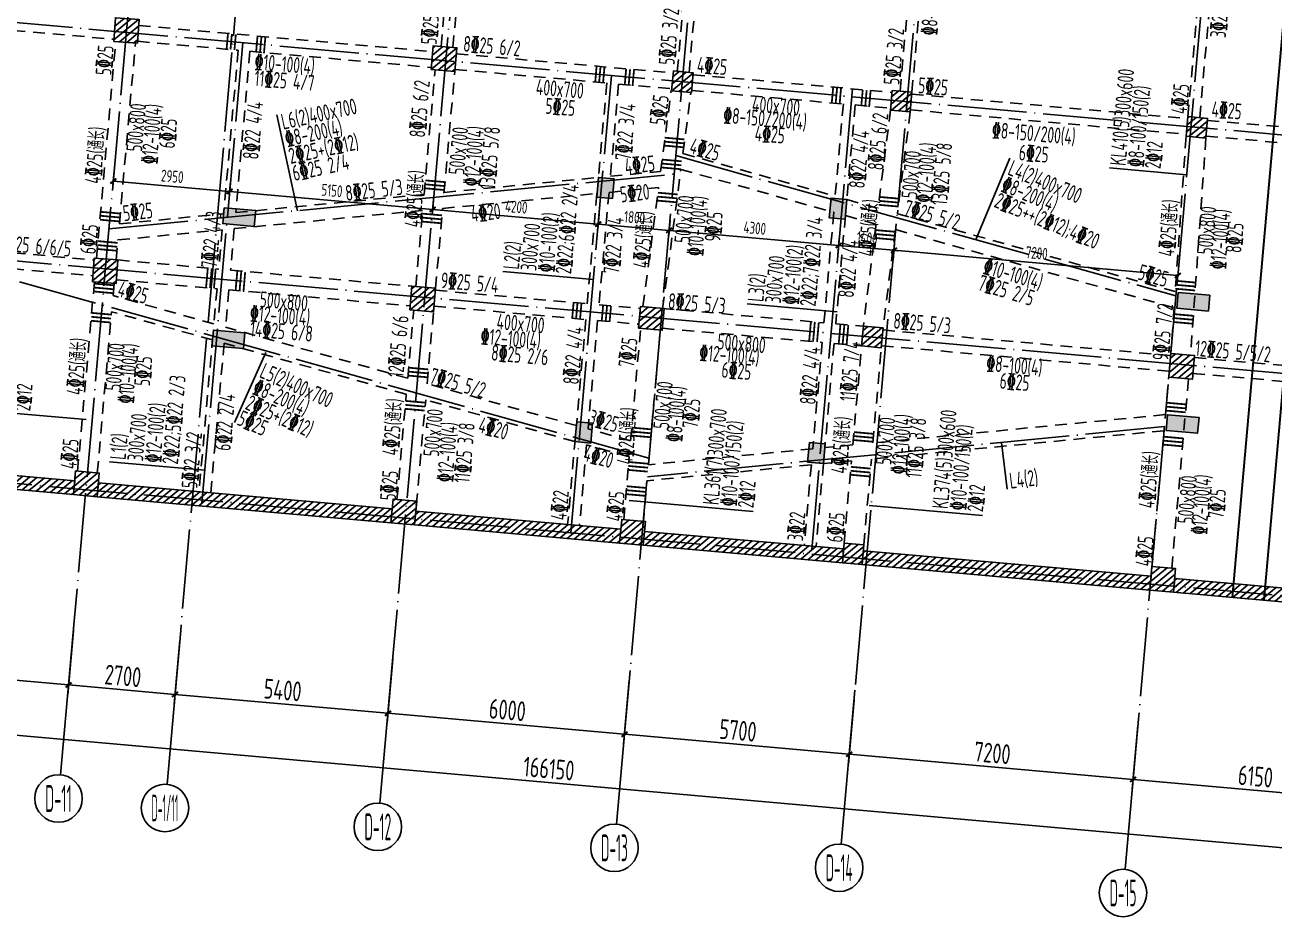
# Model space of a CAD drawing. Header units: millimetres. Extents: x 64473 to 386235, y 427387 to 703525.
# Drawn here: x 264896 to 296452, y 478931 to 501545 of the extents above; entities that cross this region are included whole.
import ezdxf
from ezdxf.enums import TextEntityAlignment as Align

# ---------------------------------------------------------------- set-up
doc = ezdxf.new("R2010")
doc.units = ezdxf.units.MM
doc.header["$LTSCALE"] = 100
doc.header["$PDMODE"] = 35
doc.header["$PDSIZE"] = 200
doc.linetypes.add('3', pattern=[5, 3, -2])
doc.linetypes.add('DOTE', pattern=[2.42, 2, -0.2, 0.02, -0.2])
for name, color, linetype in [('B-TEXT', 7, 'Continuous'), ('COLU', 7, 'Continuous'), ('DIM111', 3, 'Continuous'), ('HATCH', 254, 'Continuous'), ('h斜线-墙', 7, 'Continuous'), ('h斜线-柱', 7, 'Continuous'), ('L-AXIS', 3, 'Continuous'), ('L-dote', 253, 'DOTE'), ('L-箍筋', 1, 'Continuous'), ('WALL', 3, 'Continuous'), ('垂直标注', 31, 'Continuous'), ('垂直钢筋', 27, 'Continuous'), ('层12000', 54, 'Continuous'), ('柱', 2, 'Continuous'), ('梁虚线', 4, '3'), ('水平标注', 2, 'Continuous'), ('水平钢筋', 30, 'Continuous'), ('沉降观测点', 7, 'Continuous')]:
    doc.layers.add(name, color=color, linetype=linetype)
doc.styles.add('_TCH_AXIS', font='tssdeng.shx', dxfattribs={"width": 0.7, "bigfont": 'tssdchn.shx'})
doc.styles.add('COMPLEX', font='tssdeng.shx', dxfattribs={"width": 0.7, "bigfont": 'tssdchn.shx'})
doc.styles.get("Standard").update_dxf_attribs({"font": 'tssdeng.shx', "width": 0.7, "bigfont": 'tssdchn.shx'})
doc.styles.add('TSSD_Dimension', font='Tssdeng.shx', dxfattribs={"width": 0.7, "bigfont": 'tssdchn.shx'})
doc.dimstyles.new('TSSD_100_100$0', dxfattribs={"dimtxt": 300, "dimasz": 100, "dimexe": 250, "dimexo": 250, "dimgap": 100, "dimtad": 1, "dimdec": 0, "dimzin": 0, "dimdsep": 46, "dimtxsty": 'TSSD_Dimension', "dimblk": '_tsdbk', "dimblk1": '_tsdbk', "dimblk2": '_tsdbk', "dimsah": 1, "dimcen": 0, "dimclrt": 7, "dimadec": 0, "dimazin": 0, "dimtfac": 1, "dimtdec": 0, "dimtix": 1, "dimtmove": 2, "dimatfit": 3, "dimldrblk": '_tsdbk', "dimfxl": 1, "dimtolj": 1, "dimtzin": 0, "dimarcsym": 0})
pattern_1 = [(39.931646, (-467527.32, -323147.44), (-81.517904, 97.384965), [])]
pattern_2 = [(39.931646, (8572.51, -7581.39), (-81.517904, 97.384965), [])]

# ---------------------------------------------------------------- blocks, each defined once
blk = doc.blocks.new('_tsdbk')
blk.add_line((-1, 0), (0, 0))
at = {"const_width": 0.5}
blk.add_lwpolyline([(-0.7, -0.7), (0.7, 0.7)], dxfattribs=at)
blk = doc.blocks.new('*D55')
at = {"layer": 'Defpoints', "color": 0}
for p in [(195618, 492739), (361118, 478060), (360853, 475069)]:
    blk.add_point(p, dxfattribs=at)
at = {"layer": 'L-AXIS', "color": 0, "lineweight": -2}
for p, q in [((195596, 492490), (195330, 489498)), ((195452, 489738), (360753, 475078)), ((361096, 477811), (360831, 474820))]:
    blk.add_line(p, q, dxfattribs=at)
at = {"layer": 'L-AXIS', "color": 0, "lineweight": -2, "xscale": 100, "yscale": 100, "zscale": 100}
for p, rotation in [((195352, 489747), 174.9316457827788), ((360853, 475069), 354.9316457827788)]:
    blk.add_blockref('_tsdbk', p, dxfattribs=dict(at, rotation=rotation))
at = {"layer": 'L-AXIS', "color": 7, "insert": (278133, 482757), "char_height": 500, "attachment_point": 5, "rotation": 354.9316, "style": 'TSSD_Dimension'}
blk.add_mtext('\\A1;166150', dxfattribs=at)
blk = doc.blocks.new('*D56')
at = {"layer": 'Defpoints', "color": 0}
for p in [(268830, 486245), (274209, 485768), (274066, 484154)]:
    blk.add_point(p, dxfattribs=at)
at = {"layer": 'L-AXIS', "color": 0, "lineweight": -2}
for p, q in [((268808, 485996), (268665, 484382)), ((274187, 485519), (274044, 483905)), ((268787, 484622), (273966, 484163))]:
    blk.add_line(p, q, dxfattribs=at)
at = {"layer": 'L-AXIS', "color": 0, "lineweight": -2, "xscale": 100, "yscale": 100, "zscale": 100}
for p, rotation in [((268687, 484631), 174.9316457827788), ((274066, 484154), 354.9316457827788)]:
    blk.add_blockref('_tsdbk', p, dxfattribs=dict(at, rotation=rotation))
at = {"layer": 'L-AXIS', "color": 7, "insert": (271408, 484741), "char_height": 500, "attachment_point": 5, "rotation": 354.9316, "style": 'TSSD_Dimension'}
blk.add_mtext('\\A1;5400', dxfattribs=at)
blk = doc.blocks.new('*D143')
at = {"layer": 'Defpoints', "color": 0}
for p in [(258073, 487200), (266141, 486484), (265998, 484870)]:
    blk.add_point(p, dxfattribs=at)
at = {"layer": 'L-AXIS', "color": 0, "lineweight": -2}
for p, q in [((258050, 486951), (257907, 485336)), ((266119, 486235), (265976, 484621)), ((258029, 485576), (265898, 484878))]:
    blk.add_line(p, q, dxfattribs=at)
at = {"layer": 'L-AXIS', "color": 0, "lineweight": -2, "xscale": 100, "yscale": 100, "zscale": 100}
for p, rotation in [((257929, 485585), 174.9316457827788), ((265998, 484870), 354.9316457827788)]:
    blk.add_blockref('_tsdbk', p, dxfattribs=dict(at, rotation=rotation))
at = {"layer": 'L-AXIS', "color": 7, "insert": (261994, 485576), "char_height": 500, "attachment_point": 5, "rotation": 354.9316, "style": 'TSSD_Dimension'}
blk.add_mtext('\\A1;8100', dxfattribs=at)
blk = doc.blocks.new('_AXISO')
blk.add_circle((0, 0), 0.5)
at = {"layer": 'B-TEXT', "style": 'COMPLEX', "width": 1.450893}
blk.add_attdef('A', text='', height=0.56, dxfattribs=at).set_placement((0.249375, -0.28), (0.749375, -0.28), align=Align.FIT)
blk = doc.blocks.new('*D144')
at = {"layer": 'Defpoints', "color": 0}
for p in [(266141, 486484), (268830, 486245), (268687, 484631)]:
    blk.add_point(p, dxfattribs=at)
at = {"layer": 'L-AXIS', "color": 0, "lineweight": -2}
for p, q in [((266119, 486235), (265976, 484621)), ((268808, 485996), (268665, 484382)), ((266097, 484861), (268588, 484640))]:
    blk.add_line(p, q, dxfattribs=at)
at = {"layer": 'L-AXIS', "color": 0, "lineweight": -2, "xscale": 100, "yscale": 100, "zscale": 100}
for p, rotation in [((265998, 484870), 174.9316457827788), ((268687, 484631), 354.9316457827788)]:
    blk.add_blockref('_tsdbk', p, dxfattribs=dict(at, rotation=rotation))
at = {"layer": 'L-AXIS', "color": 7, "insert": (267373, 485099), "char_height": 500, "attachment_point": 5, "rotation": 354.9316, "style": 'TSSD_Dimension'}
blk.add_mtext('\\A1;2700', dxfattribs=at)
blk = doc.blocks.new('*D404')
at = {"layer": 'Defpoints', "color": 0}
for p in [(285863, 484735), (293035, 484099), (292892, 482484)]:
    blk.add_point(p, dxfattribs=at)
at = {"layer": 'L-AXIS', "color": 0, "lineweight": -2}
for p, q in [((285841, 484486), (285698, 482871)), ((293013, 483850), (292870, 482235)), ((285820, 483111), (292793, 482493))]:
    blk.add_line(p, q, dxfattribs=at)
at = {"layer": 'L-AXIS', "color": 0, "lineweight": -2, "xscale": 100, "yscale": 100, "zscale": 100}
for p, rotation in [((285720, 483120), 174.9316457827788), ((292892, 482484), 354.9316457827788)]:
    blk.add_blockref('_tsdbk', p, dxfattribs=dict(at, rotation=rotation))
at = {"layer": 'L-AXIS', "color": 7, "insert": (289337, 483151), "char_height": 500, "attachment_point": 5, "rotation": 354.9316, "style": 'TSSD_Dimension'}
blk.add_mtext('\\A1;7200', dxfattribs=at)
blk = doc.blocks.new('*D405')
at = {"layer": 'Defpoints', "color": 0}
for p in [(280186, 485238), (285863, 484735), (285720, 483120)]:
    blk.add_point(p, dxfattribs=at)
at = {"layer": 'L-AXIS', "color": 0, "lineweight": -2}
for p, q in [((280164, 484989), (280020, 483375)), ((285841, 484486), (285698, 482871)), ((280142, 483615), (285621, 483129))]:
    blk.add_line(p, q, dxfattribs=at)
at = {"layer": 'L-AXIS', "color": 0, "lineweight": -2, "xscale": 100, "yscale": 100, "zscale": 100}
for p, rotation in [((280043, 483624), 174.9316457827788), ((285720, 483120), 354.9316457827788)]:
    blk.add_blockref('_tsdbk', p, dxfattribs=dict(at, rotation=rotation))
at = {"layer": 'L-AXIS', "color": 7, "insert": (282912, 483721), "char_height": 500, "attachment_point": 5, "rotation": 354.9316, "style": 'TSSD_Dimension'}
blk.add_mtext('\\A1;5700', dxfattribs=at)
blk = doc.blocks.new('*D406')
at = {"layer": 'Defpoints', "color": 0}
for p in [(274209, 485768), (280186, 485238), (280043, 483624)]:
    blk.add_point(p, dxfattribs=at)
at = {"layer": 'L-AXIS', "color": 0, "lineweight": -2}
for p, q in [((274187, 485519), (274044, 483905)), ((280164, 484989), (280020, 483375)), ((274166, 484145), (279943, 483633))]:
    blk.add_line(p, q, dxfattribs=at)
at = {"layer": 'L-AXIS', "color": 0, "lineweight": -2, "xscale": 100, "yscale": 100, "zscale": 100}
for p, rotation in [((274066, 484154), 174.9316457827788), ((280043, 483624), 354.9316457827788)]:
    blk.add_blockref('_tsdbk', p, dxfattribs=dict(at, rotation=rotation))
at = {"layer": 'L-AXIS', "color": 7, "insert": (277085, 484238), "char_height": 500, "attachment_point": 5, "rotation": 354.9316, "style": 'TSSD_Dimension'}
blk.add_mtext('\\A1;6000', dxfattribs=at)
blk = doc.blocks.new('*D407')
at = {"layer": 'Defpoints', "color": 0}
for p in [(293035, 484099), (299161, 483555), (299018, 481941)]:
    blk.add_point(p, dxfattribs=at)
at = {"layer": 'L-AXIS', "color": 0, "lineweight": -2}
for p, q in [((293013, 483850), (292870, 482235)), ((299139, 483306), (298996, 481692)), ((292992, 482475), (298918, 481950))]:
    blk.add_line(p, q, dxfattribs=at)
at = {"layer": 'L-AXIS', "color": 0, "lineweight": -2, "xscale": 100, "yscale": 100, "zscale": 100}
for p, rotation in [((292892, 482484), 174.9316457827788), ((299018, 481941), 354.9316457827788)]:
    blk.add_blockref('_tsdbk', p, dxfattribs=dict(at, rotation=rotation))
at = {"layer": 'L-AXIS', "color": 7, "insert": (295986, 482561), "char_height": 500, "attachment_point": 5, "rotation": 354.9316, "style": 'TSSD_Dimension'}
blk.add_mtext('\\A1;6150', dxfattribs=at)
blk = doc.blocks.new('2013120519334455')
at = {"layer": 'HATCH'}
h = blk.add_hatch(color=256, dxfattribs=at)
h.paths.add_polyline_path([(25000, 5100), (24200, 5100), (24200, 4700), (25000, 4700)])
h.paths.add_polyline_path([(25000, 2000), (24200, 2000), (24200, 1600), (25000, 1600)])
h.paths.add_polyline_path([(15650, 6200), (15650, 6700), (15250, 6700), (15250, 6200)])
h.paths.add_polyline_path([(15650, 0), (15650, 500), (15250, 500), (15250, 0)])
h.paths.add_polyline_path([(9750, 6200), (9750, 6700), (9350, 6700), (9350, 6200)])
h.paths.add_polyline_path([(9750, 0), (9750, 500), (9350, 500), (9350, 0)])
h.paths.add_polyline_path([(800, 5100), (0, 5100), (0, 4700), (800, 4700)])
h.paths.add_polyline_path([(800, 2000), (0, 2000), (0, 1600), (800, 1600)])
at = {"layer": '柱', "color": 2}
for points in [[(9750, 6200), (9750, 6700), (9350, 6700), (9350, 6200)], [(15650, 6200), (15650, 6700), (15250, 6700), (15250, 6200)], [(800, 5100), (0, 5100), (0, 4700), (800, 4700)], [(25000, 5100), (24200, 5100), (24200, 4700), (25000, 4700)], [(800, 2000), (0, 2000), (0, 1600), (800, 1600)], [(25000, 2000), (24200, 2000), (24200, 1600), (25000, 1600)], [(9750, 0), (9750, 500), (9350, 500), (9350, 0)], [(15650, 0), (15650, 500), (15250, 500), (15250, 0)]]:
    blk.add_lwpolyline(points, close=True, dxfattribs=at)
blk = doc.blocks.new('*D840')
at = {"layer": 'Defpoints', "color": 0}
for p in [(270065, 497340), (267097, 497269), (270036, 497008)]:
    blk.add_point(p, dxfattribs=at)
at = {"layer": 'DIM111', "color": 0, "lineweight": -2}
for p, q in [((267119, 497518), (267149, 497850)), ((267226, 497592), (269966, 497349)), ((270058, 497257), (270088, 497589))]:
    blk.add_line(p, q, dxfattribs=at)
at = {"layer": 'DIM111', "color": 0, "lineweight": -2, "xscale": 100, "yscale": 100, "zscale": 100}
for p, rotation in [((267127, 497601), 174.9318423569871), ((270065, 497340), 354.931842356987)]:
    blk.add_blockref('_tsdbk', p, dxfattribs=dict(at, rotation=rotation))
at = {"layer": 'DIM111', "color": 7, "insert": (268618, 497719), "char_height": 300, "attachment_point": 5, "rotation": 354.9318, "style": 'TSSD_Dimension'}
blk.add_mtext('\\A1;2950', dxfattribs=at)
blk = doc.blocks.new('*D841')
at = {"layer": 'Defpoints', "color": 0}
for p in [(275161, 496505), (279379, 496514), (279345, 496134)]:
    blk.add_point(p, dxfattribs=at)
at = {"layer": 'DIM111', "color": 0, "lineweight": -2}
for p, q in [((275184, 496754), (275217, 497134)), ((275295, 496876), (279279, 496523)), ((279367, 496383), (279401, 496763))]:
    blk.add_line(p, q, dxfattribs=at)
at = {"layer": 'DIM111', "color": 0, "lineweight": -2, "xscale": 100, "yscale": 100, "zscale": 100}
for p, rotation in [((275195, 496885), 174.9316211074427), ((279379, 496514), 354.9316211074427)]:
    blk.add_blockref('_tsdbk', p, dxfattribs=dict(at, rotation=rotation))
at = {"layer": 'DIM111', "color": 7, "insert": (277309, 496948), "char_height": 300, "attachment_point": 5, "rotation": 354.9316, "style": 'TSSD_Dimension'}
blk.add_mtext('\\A1;4200', dxfattribs=at)
blk = doc.blocks.new('*D842')
at = {"layer": 'Defpoints', "color": 0}
for p in [(270036, 497008), (275195, 496885), (275166, 496553)]:
    blk.add_point(p, dxfattribs=at)
at = {"layer": 'DIM111', "color": 0, "lineweight": -2}
for p, q in [((270058, 497257), (270088, 497589)), ((270165, 497331), (275096, 496894)), ((275188, 496802), (275217, 497134))]:
    blk.add_line(p, q, dxfattribs=at)
at = {"layer": 'DIM111', "color": 0, "lineweight": -2, "xscale": 100, "yscale": 100, "zscale": 100}
for p, rotation in [((270065, 497340), 174.9315048922347), ((275195, 496885), 354.9315048922346)]:
    blk.add_blockref('_tsdbk', p, dxfattribs=dict(at, rotation=rotation))
at = {"layer": 'DIM111', "color": 7, "insert": (272652, 497361), "char_height": 300, "attachment_point": 5, "rotation": 354.9315, "style": 'TSSD_Dimension'}
blk.add_mtext('\\A1;5150', dxfattribs=at)
blk = doc.blocks.new('*D843')
at = {"layer": 'Defpoints', "color": 0}
for p in [(279345, 496134), (281172, 496355), (281138, 495975)]:
    blk.add_point(p, dxfattribs=at)
at = {"layer": 'DIM111', "color": 0, "lineweight": -2}
for p, q in [((279367, 496383), (279401, 496763)), ((279479, 496505), (281072, 496364)), ((281160, 496224), (281194, 496604))]:
    blk.add_line(p, q, dxfattribs=at)
at = {"layer": 'DIM111', "color": 0, "lineweight": -2, "xscale": 100, "yscale": 100, "zscale": 100}
for p, rotation in [((279379, 496514), 174.9315881653573), ((281172, 496355), 354.9315881653573)]:
    blk.add_blockref('_tsdbk', p, dxfattribs=dict(at, rotation=rotation))
at = {"layer": 'DIM111', "color": 7, "insert": (280297, 496683), "char_height": 300, "attachment_point": 5, "rotation": 354.9316, "style": 'TSSD_Dimension'}
blk.add_mtext('\\A1;1800', dxfattribs=at)
blk = doc.blocks.new('*D844')
at = {"layer": 'Defpoints', "color": 0}
for p in [(281209, 496777), (285492, 496397), (285455, 495975)]:
    blk.add_point(p, dxfattribs=at)
at = {"layer": 'DIM111', "color": 0, "lineweight": -2}
for p, q in [((281187, 496528), (281150, 496106)), ((281271, 496346), (285355, 495984)), ((285470, 496148), (285433, 495726))]:
    blk.add_line(p, q, dxfattribs=at)
at = {"layer": 'DIM111', "color": 0, "lineweight": -2, "xscale": 100, "yscale": 100, "zscale": 100}
for p, rotation in [((281172, 496355), 174.9316211074427), ((285455, 495975), 354.9316211074427)]:
    blk.add_blockref('_tsdbk', p, dxfattribs=dict(at, rotation=rotation))
at = {"layer": 'DIM111', "color": 7, "insert": (283335, 496414), "char_height": 300, "attachment_point": 5, "rotation": 354.9316, "style": 'TSSD_Dimension'}
blk.add_mtext('\\A1;4300', dxfattribs=at)
blk = doc.blocks.new('*D845')
at = {"layer": 'Defpoints', "color": 0}
for p in [(285492, 496397), (286887, 496273), (286849, 495851)]:
    blk.add_point(p, dxfattribs=at)
at = {"layer": 'DIM111', "color": 0, "lineweight": -2}
for p, q in [((285470, 496148), (285433, 495726)), ((285555, 495966), (286750, 495860)), ((286865, 496024), (286827, 495602))]:
    blk.add_line(p, q, dxfattribs=at)
at = {"layer": 'DIM111', "color": 0, "lineweight": -2, "xscale": 100, "yscale": 100, "zscale": 100}
for p, rotation in [((285455, 495975), 174.9315699368263), ((286849, 495851), 354.9315699368262)]:
    blk.add_blockref('_tsdbk', p, dxfattribs=dict(at, rotation=rotation))
at = {"layer": 'DIM111', "color": 7, "insert": (286174, 496162), "char_height": 300, "attachment_point": 5, "rotation": 354.9316, "style": 'TSSD_Dimension'}
blk.add_mtext('\\A1;1400', dxfattribs=at)
blk = doc.blocks.new('*D846')
at = {"layer": 'Defpoints', "color": 0}
for p in [(286887, 496273), (294059, 495637), (294021, 495215)]:
    blk.add_point(p, dxfattribs=at)
at = {"layer": 'DIM111', "color": 0, "lineweight": -2}
for p, q in [((286865, 496024), (286827, 495602)), ((286949, 495843), (293922, 495224)), ((294037, 495388), (293999, 494966))]:
    blk.add_line(p, q, dxfattribs=at)
at = {"layer": 'DIM111', "color": 0, "lineweight": -2, "xscale": 100, "yscale": 100, "zscale": 100}
for p, rotation in [((286849, 495851), 174.9316310439509), ((294021, 495215), 354.9316310439509)]:
    blk.add_blockref('_tsdbk', p, dxfattribs=dict(at, rotation=rotation))
at = {"layer": 'DIM111', "color": 7, "insert": (290457, 495782), "char_height": 300, "attachment_point": 5, "rotation": 354.9316, "style": 'TSSD_Dimension'}
blk.add_mtext('\\A1;7200', dxfattribs=at)
blk = doc.blocks.new('后浇带现场')
at = {"color": 6, "lineweight": 30}
for points in [[(777111, 575147), (781539, 625070)], [(776314, 575218), (780665, 624270)]]:
    blk.add_lwpolyline(points, dxfattribs=at)

msp = doc.modelspace()

# ---------------------------------------------------------------- hatches: boundary and pattern name
at = {"layer": 'h斜线-墙'}
h = msp.add_hatch(dxfattribs=at)
h.set_pattern_fill('ANSI31', color=256, scale=40, angle=-5.06835, style=0)
h.set_pattern_definition(pattern_2)
h.paths.add_polyline_path([(258633.6, 490695.1), (266154, 490028.1), (266123.1, 489679.4), (258602.6, 490346.4)])
h = msp.add_hatch(dxfattribs=at)
h.set_pattern_fill('ANSI31', color=256, scale=40, angle=-5.06835, style=0)
h.set_pattern_definition(pattern_2)
h.paths.add_polyline_path([(266751.7, 489975.1), (274172.6, 489316.9), (274141.6, 488968.3), (266720.8, 489626.4)])
h = msp.add_hatch(dxfattribs=at)
h.set_pattern_fill('ANSI31', color=256, scale=40, angle=-5.06835, style=0)
h.set_pattern_definition(pattern_2)
h.paths.add_polyline_path([(274770.2, 489263.9), (279949.9, 488804.5), (279919, 488455.9), (274739.3, 488915.3)])
h = msp.add_hatch(dxfattribs=at)
h.set_pattern_fill('ANSI31', color=256, scale=40, angle=-5.06835, style=0)
h.set_pattern_definition(pattern_2)
h.paths.add_polyline_path([(280547.5, 488751.5), (285577.8, 488305.4), (285546.9, 487956.7), (280516.6, 488402.9)])
h = msp.add_hatch(dxfattribs=at)
h.set_pattern_fill('ANSI31', color=256, scale=40, angle=-5.06835, style=0)
h.set_pattern_definition(pattern_2)
h.paths.add_polyline_path([(286075.8, 488261.2), (293347.3, 487616.3), (293316.4, 487267.7), (286044.9, 487912.6)])
h = msp.add_hatch(dxfattribs=at)
h.set_pattern_fill('ANSI31', color=256, scale=40, angle=-5.06835, style=0)
h.set_pattern_definition(pattern_2)
h.paths.add_polyline_path([(293945, 487563.3), (301316, 486909.5), (301285.1, 486560.9), (293914, 487214.6)])
at = {"layer": 'h斜线-柱'}
h = msp.add_hatch(dxfattribs=at)
h.set_pattern_fill('ANSI31', color=256, scale=40, angle=-5.06835, style=0)
h.set_pattern_definition(pattern_1)
h.paths.add_polyline_path([(267138.9, 501130.1), (267736.9, 501085.9), (267781.1, 501683.9), (267183.1, 501728.1)])
h = msp.add_hatch(dxfattribs=at)
h.set_pattern_fill('ANSI31', color=256, scale=40, angle=-5.06835, style=0)
h.set_pattern_definition(pattern_1)
h.paths.add_polyline_path([(275157.6, 500423.3), (275755.3, 500370.3), (275808.3, 500968), (275210.6, 501021)])
h = msp.add_hatch(dxfattribs=at)
h.set_pattern_fill('ANSI31', color=256, scale=40, angle=-5.06835, style=0)
h.set_pattern_definition(pattern_1)
h.paths.add_polyline_path([(281233.8, 499884.4), (281731.8, 499840.2), (281776, 500338.3), (281277.9, 500382.5)])
h = msp.add_hatch(dxfattribs=at)
h.set_pattern_fill('ANSI31', color=256, scale=40, angle=-5.06835, style=0)
h.set_pattern_definition(pattern_1)
h.paths.add_polyline_path([(286762.1, 499394.1), (287260.1, 499349.9), (287304.3, 499848), (286806.2, 499892.1)])
h = msp.add_hatch(dxfattribs=at)
h.set_pattern_fill('ANSI31', color=256, scale=40, angle=-5.06835, style=0)
h.set_pattern_definition(pattern_1)
h.paths.add_polyline_path([(294232.7, 498731.5), (294730.8, 498687.3), (294774.9, 499185.4), (294276.9, 499229.6)])
h = msp.add_hatch(dxfattribs=at)
h.set_pattern_fill('ANSI31', color=256, scale=40, angle=-5.06835, style=0)
h.set_pattern_definition(pattern_1)
h.paths.add_polyline_path([(266600, 495054.2), (267198.1, 495010), (267242.2, 495608), (266644.2, 495652.2)])
h = msp.add_hatch(dxfattribs=at)
h.set_pattern_fill('ANSI31', color=256, scale=40, angle=-5.06835, style=0)
h.set_pattern_definition(pattern_1)
h.paths.add_polyline_path([(274618.7, 494347.2), (275216.4, 494294.2), (275269.4, 494891.8), (274671.7, 494944.8)])
h = msp.add_hatch(dxfattribs=at)
h.set_pattern_fill('ANSI31', color=256, scale=40, angle=-5.06835, style=0)
h.set_pattern_definition(pattern_1)
h.paths.add_polyline_path([(280400.4, 493884.6), (280998.1, 493831.6), (281046.7, 494379.4), (280449, 494432.4)])
h = msp.add_hatch(dxfattribs=at)
h.set_pattern_fill('ANSI31', color=256, scale=40, angle=-5.06835, style=0)
h.set_pattern_definition(pattern_1)
h.paths.add_polyline_path([(286032.8, 493435.2), (286530.8, 493391.1), (286575, 493889.1), (286076.9, 493933.3)])
h = msp.add_hatch(dxfattribs=at)
h.set_pattern_fill('ANSI31', color=256, scale=40, angle=-5.06835, style=0)
h.set_pattern_definition([(39.931646, (-475496.05, -322440.86), (-81.517904, 97.384965), [])])
h.paths.add_polyline_path([(293793.4, 492646.4), (294391.1, 492593.4), (294444.1, 493191), (293846.4, 493244)])
h = msp.add_hatch(dxfattribs=at)
h.set_pattern_fill('ANSI31', color=256, scale=40, angle=-5.06835, style=0)
h.set_pattern_definition(pattern_1)
h.paths.add_polyline_path([(266123.1, 489679.4), (266720.8, 489626.4), (266773.8, 490224.1), (266176.1, 490277.1)])
h = msp.add_hatch(dxfattribs=at)
h.set_pattern_fill('ANSI31', color=256, scale=40, angle=-5.06835, style=0)
h.set_pattern_definition(pattern_1)
h.paths.add_polyline_path([(274141.6, 488968.3), (274739.3, 488915.3), (274792.3, 489512.9), (274194.7, 489565.9)])
h = msp.add_hatch(dxfattribs=at)
h.set_pattern_fill('ANSI31', color=256, scale=40, angle=-5.06835, style=0)
h.set_pattern_definition(pattern_1)
h.paths.add_polyline_path([(279919, 488455.9), (280516.6, 488402.9), (280569.6, 489000.5), (279972, 489053.5)])
h = msp.add_hatch(dxfattribs=at)
h.set_pattern_fill('ANSI31', color=256, scale=40, angle=-5.06835, style=0)
h.set_pattern_definition(pattern_1)
h.paths.add_polyline_path([(285546.9, 487956.7), (286044.9, 487912.6), (286089.1, 488410.6), (285591, 488454.8)])
h = msp.add_hatch(dxfattribs=at)
h.set_pattern_fill('ANSI31', color=256, scale=40, angle=-5.06835, style=0)
h.set_pattern_definition(pattern_1)
h.paths.add_polyline_path([(293316.4, 487267.7), (293914, 487214.6), (293967, 487812.3), (293369.4, 487865.3)])

# ---------------------------------------------------------------- linework, layer by layer
at = {"layer": 'COLU'}
for points in [[(267138.9, 501130.1), (267736.9, 501085.9), (267781.1, 501683.9), (267183.1, 501728.1)], [(275157.6, 500423.3), (275755.3, 500370.3), (275808.3, 500968), (275210.6, 501021)], [(281233.8, 499884.4), (281731.8, 499840.2), (281776, 500338.3), (281277.9, 500382.5)], [(286762.1, 499394.1), (287260.1, 499349.9), (287304.3, 499848), (286806.2, 499892.1)], [(294232.7, 498731.5), (294730.8, 498687.3), (294774.9, 499185.4), (294276.9, 499229.6)], [(266600, 495054.2), (267198.1, 495010), (267242.2, 495608), (266644.2, 495652.2)], [(274618.7, 494347.2), (275216.4, 494294.2), (275269.4, 494891.8), (274671.7, 494944.8)], [(280400.4, 493884.6), (280998.1, 493831.6), (281046.7, 494379.4), (280449, 494432.4)], [(286032.8, 493435.2), (286530.8, 493391.1), (286575, 493889.1), (286076.9, 493933.3)], [(293793.4, 492646.4), (294391.1, 492593.4), (294444.1, 493191), (293846.4, 493244)], [(266123.1, 489679.4), (266720.8, 489626.4), (266773.8, 490224.1), (266176.1, 490277.1)], [(274141.6, 488968.3), (274739.3, 488915.3), (274792.3, 489512.9), (274194.7, 489565.9)], [(279919, 488455.9), (280516.6, 488402.9), (280569.6, 489000.5), (279972, 489053.5)], [(285546.9, 487956.7), (286044.9, 487912.6), (286089.1, 488410.6), (285591, 488454.8)], [(293316.4, 487267.7), (293914, 487214.6), (293967, 487812.3), (293369.4, 487865.3)]]:
    msp.add_lwpolyline(points, close=True, dxfattribs=at)
at = {"layer": 'L-AXIS'}
for p, q in [((266140.9, 486483.9), (265796.3, 482598.3)), ((268830.3, 486245.4), (268485.7, 482359.8)), ((274209.2, 485768.4), (273864.6, 481882.7)), ((280185.8, 485238.3), (279841.1, 481352.7)), ((285863.5, 484734.7), (285518.8, 480849.1)), ((293035.3, 484098.7), (292690.7, 480213))]:
    msp.add_line(p, q, dxfattribs=at)
at = {"layer": 'L-dote', "ltscale": 10}
for p, q in [((298480.1, 545489.1), (293700.5, 491598.9)), ((284415.8, 532932.5), (280646.7, 490435.3)), ((290115.6, 532678), (285863.5, 484734.7)), ((278359.8, 532566.1), (274209.2, 485768.4)), ((272477.3, 527365.4), (268830.3, 486245.4)), ((364927.4, 492712.5), (205005.1, 506896.2)), ((267923.8, 506586.5), (266140.9, 486483.9)), ((364397.3, 486736), (191125.3, 502103.6)), ((363902.6, 481157.9), (198200.3, 495854.2)), ((293682.5, 491396.2), (293035.3, 484098.7)), ((280610.7, 490029.9), (280185.8, 485238.3))]:
    msp.add_line(p, q, dxfattribs=at)
at = {"layer": 'L-dote', "color": 1, "ltscale": 10}
for p, q in [((270399.6, 501096.3), (269367.8, 489462.4)), ((279713.1, 500270.3), (278688.3, 488715.6)), ((285806.9, 499930.6), (284757.7, 488101.4)), ((281339.2, 498243.1), (293975.5, 494698.9)), ((267019.8, 496394.1), (281297.8, 497776.7)), ((280661.1, 490597.7), (262073.3, 495811.2)), ((293682.5, 491396.2), (280619.7, 490131.2))]:
    msp.add_line(p, q, dxfattribs=at)
at = {"layer": 'L-箍筋', "const_width": 44.9}
for points in [[(270024.8, 501328.6), (269990.1, 500937.4)], [(270123.6, 501319.9), (270088.6, 500925.9)], [(270224, 501310.9), (270188.8, 500914.2)], [(270771.4, 501262.3), (270734.9, 500850.7)], [(270870.9, 501253.5), (270834.2, 500839.2)], [(270970.5, 501244.7), (270933.5, 500827.6)], [(279338.2, 500502.6), (279303.5, 500111.3)], [(279437, 500493.8), (279402.1, 500099.8)], [(279537.4, 500484.9), (279502.2, 500088.2)], [(280084.8, 500436.3), (280048.3, 500024.7)], [(280184.4, 500427.5), (280147.6, 500013.2)], [(280283.9, 500418.6), (280246.9, 500001.6)], [(285314.7, 499972.5), (285280, 499581.3)], [(285413.5, 499963.8), (285378.6, 499569.8)], [(285514, 499954.9), (285478.8, 499558.1)], [(286061.4, 499906.3), (286024.9, 499494.6)], [(286160.9, 499897.4), (286124.2, 499483.1)], [(286260.5, 499888.6), (286223.5, 499471.5)], [(281050.5, 498597.9), (281548.6, 498553.8)], [(281059.3, 498697.6), (281557.4, 498653.4)], [(281041.7, 498498.3), (281539.7, 498454.2)], [(280969.3, 497945.4), (281467.4, 497901.3)], [(280978.2, 498045), (281476.2, 498000.9)], [(280987, 498144.7), (281485.1, 498100.5)], [(275009.3, 497618.8), (275507.3, 497574.6)], [(274991.6, 497419.6), (275489.6, 497375.4)], [(275000.4, 497519.2), (275498.5, 497475)], [(280885.9, 497307.8), (281384, 497263.6)], [(280868.2, 497108.6), (281366.3, 497064.4)], [(280877.1, 497208.2), (281375.1, 497164)], [(286461.9, 497001.7), (286959.9, 496957.5)], [(286470.7, 497101.3), (286968.8, 497057.1)], [(286479.6, 497200.9), (286977.6, 497156.7)], [(266798.2, 496724.9), (267296.2, 496680.7)], [(266807, 496824.5), (267305.1, 496780.4)], [(274925.9, 496678.9), (275424, 496634.7)], [(274934.7, 496778.5), (275432.8, 496734.3)], [(266789.4, 496625.3), (267287.4, 496581.1)], [(274917.1, 496579.3), (275415.1, 496535.1)], [(286378.5, 496364), (286876.5, 496319.9)], [(266741.3, 496083.8), (267239.4, 496039.6)], [(286360.8, 496164.8), (286858.9, 496120.7)], [(286369.6, 496264.4), (286867.7, 496220.3)], [(266723.7, 495884.6), (267221.7, 495840.4)], [(266732.5, 495984.2), (267230.6, 495940)], [(269516.1, 495409.9), (269471.9, 494911.7)], [(269614.7, 495398.4), (269570.5, 494900.2)], [(269714.8, 495386.8), (269670.7, 494888.5)], [(270261, 495323.3), (270216.8, 494825)], [(270360.3, 495311.7), (270316.1, 494813.5)], [(270459.5, 495300.2), (270415.4, 494801.9)], [(266628.6, 494812.3), (267126.6, 494768.1)], [(266637.4, 494911.9), (267135.4, 494867.8)], [(266646.2, 495011.5), (267144.3, 494967.4)], [(293961.7, 494881), (294459.7, 494836.9)], [(293970.5, 494980.6), (294468.6, 494936.5)], [(293979.3, 495080.3), (294477.4, 495036.1)], [(278757.2, 494540.1), (278721.2, 494133.9)], [(278855.8, 494528.6), (278820, 494125.1)], [(278956, 494517), (278920.4, 494116.2)], [(279503.2, 494466.1), (279467.9, 494067.7)], [(279602.7, 494457.3), (279567.4, 494058.8)], [(266571.7, 494171.2), (267069.8, 494127)], [(266580.5, 494270.8), (267078.6, 494226.7)], [(279702.3, 494448.5), (279666.9, 494050)], [(293907.8, 494141.1), (294405.8, 494096.9)], [(293916.6, 494240.7), (294414.7, 494196.5)], [(266562.9, 494071.6), (267060.9, 494027.4)], [(284752.7, 494056.2), (284708.5, 493558)], [(284851.3, 494044.7), (284807.1, 493546.5)], [(284951.5, 494033.1), (284907.3, 493534.9)], [(285498.9, 493984.7), (285454.7, 493486.5)], [(285598.2, 493973.2), (285554, 493475)], [(285697.5, 493961.6), (285653.3, 493463.4)], [(293898.9, 494041.5), (294397, 493997.3)], [(274589.6, 492886.7), (275087.6, 492842.6)], [(274571.9, 492687.5), (275069.9, 492643.3)], [(274580.7, 492787.1), (275078.8, 492742.9)], [(274506.2, 491946.8), (275004.3, 491902.6)], [(274515, 492046.4), (275013.1, 492002.2)], [(293736.2, 492001.7), (294234.3, 491957.5)], [(274497.4, 491847.2), (274995.4, 491803)], [(293718.6, 491802.5), (294216.6, 491758.3)], [(293727.4, 491902.1), (294225.5, 491857.9)], [(280227.8, 491372.1), (280725.9, 491327.9)], [(280210.1, 491172.8), (280708.2, 491128.7)], [(280219, 491272.5), (280717, 491228.3)], [(285822.1, 491059.5), (286320.1, 491015.3)], [(285830.9, 491159.1), (286329, 491114.9)], [(285839.7, 491258.7), (286337.8, 491214.5)], [(293651.3, 491043.7), (294149.3, 490999.6)], [(293660.1, 491143.4), (294158.2, 491099.2)], [(293642.4, 490944.1), (294140.5, 490900)], [(280141.9, 490403.4), (280639.9, 490359.2)], [(280150.7, 490503), (280648.8, 490458.8)], [(285761.9, 490381.2), (286260, 490337.1)], [(280133.1, 490303.8), (280631.1, 490259.6)], [(285744.2, 490182), (286242.3, 490137.8)], [(285753.1, 490281.6), (286251.1, 490237.5)], [(280087.6, 489791.7), (280585.7, 489747.5)], [(280096.5, 489891.3), (280594.5, 489847.1)], [(280078.8, 489692.1), (280576.8, 489647.9)]]:
    msp.add_lwpolyline(points, dxfattribs=at)
at = {"layer": 'WALL'}
for points in [[(258633.6, 490695.1), (266154, 490028.1), (266123.1, 489679.4), (258602.6, 490346.4)], [(266751.7, 489975.1), (274172.6, 489316.9), (274141.6, 488968.3), (266720.8, 489626.4)], [(274770.2, 489263.9), (279949.9, 488804.5), (279919, 488455.9), (274739.3, 488915.3)], [(280547.5, 488751.5), (285577.8, 488305.4), (285546.9, 487956.7), (280516.6, 488402.9)], [(286075.8, 488261.2), (293347.3, 487616.3), (293316.4, 487267.7), (286044.9, 487912.6)], [(293945, 487563.3), (301316, 486909.5), (301285.1, 486560.9), (293914, 487214.6)]]:
    msp.add_lwpolyline(points, close=True, dxfattribs=at)
at = {"layer": '垂直标注'}
for p, q in [((292300, 497933.8), (294247.1, 497761.1)), ((263741.3, 491812.5), (266441.7, 491573)), ((267030.6, 490506.5), (269437.9, 490292.9)), ((283291.8, 489249.6), (280164.6, 489527)), ((289089.8, 489150.7), (286227.5, 489404.5))]:
    msp.add_line(p, q, dxfattribs=at)
at = {"layer": '垂直标注', "color": 6}
for p, q in [((276968.4, 495315.2), (279262.7, 495111.7)), ((283143.9, 494496), (285414.5, 494294.7))]:
    msp.add_line(p, q, dxfattribs=at)
at = {"layer": '层12000', "color": 30, "linetype": '3'}
for p, q in [((266703, 495651.4), (267188.9, 501129.9)), ((267282, 496519.9), (267686.9, 501086.1)), ((270282.4, 500905.9), (269916, 496775)), ((270581.2, 500879.4), (270219.8, 496804.4)), ((274977.9, 497265.2), (275257.2, 500414.3)), ((275482.6, 497295.6), (275755.3, 500370.5)), ((279595.8, 500079.9), (279384, 497691.8)), ((279894.6, 500053.4), (279687.8, 497721.3)), ((280956.1, 497844.1), (281223.7, 499889.3)), ((281519.5, 498296.4), (281721.1, 499837.2)), ((285572.3, 499549.8), (285365.5, 497217.7)), ((285871.2, 499523.3), (285659.4, 497135.3)), ((286762.6, 499401.4), (286450.5, 496913.4)), ((287260.1, 499349.9), (286937.3, 496776.8)), ((294232.7, 498731.5), (293956.5, 494808.1)), ((294731.1, 498691.3), (294344.8, 493203.8)), ((281519.5, 498296.4), (285365.5, 497217.7)), ((275484.2, 497314.2), (279384, 497691.8)), ((279687.8, 497721.3), (280956.1, 497844.1)), ((281007, 494379), (281467.1, 497895.7)), ((281467.1, 497895.7), (285329.5, 496812.3)), ((279651.8, 497315.9), (280902.8, 497437)), ((280509.5, 494431.1), (280902.8, 497437)), ((270219.8, 496804.4), (274977.9, 497265.2)), ((275448.3, 496908.9), (279348, 497286.5)), ((279348, 497286.5), (279101.1, 494501.8)), ((279651.8, 497315.9), (279399.9, 494475.3)), ((285659.3, 497135.3), (286450.5, 496913.4)), ((267282, 496519.9), (269916, 496775)), ((270183.8, 496399.1), (274941.9, 496859.8)), ((274771.3, 494935.8), (274941.9, 496859.8)), ((275269.4, 494892), (275448.3, 496908.9)), ((285329.5, 496812.3), (285082, 494021.5)), ((285623.4, 496729.9), (285380.9, 493995)), ((285623.4, 496729.9), (286400.1, 496512.1)), ((286937.3, 496776.8), (293956.5, 494808.1)), ((270183.8, 496399.1), (270090.9, 495351.1)), ((286400.1, 496512.1), (286077.5, 493940.5)), ((286886.9, 496375.5), (286575, 493889.1)), ((286886.9, 496375.5), (293927.9, 494400.7)), ((267201.1, 495607.6), (267246, 496114.6)), ((267246, 496114.6), (269880, 496369.6)), ((269880, 496369.6), (269792, 495377.6)), ((267242.2, 495608), (269792, 495377.6)), ((270090.9, 495351.1), (274771.1, 494936)), ((266225.9, 490272.7), (266649.7, 495050.5)), ((267121.2, 494706.9), (267148.4, 495013.7)), ((267205.1, 495105.8), (269747.9, 494879.6)), ((269747.9, 494879.6), (269669.2, 493992.3)), ((270046.7, 494853.1), (269963, 493909.9)), ((270046.7, 494853.1), (274627.5, 494446.8)), ((269669.2, 493992.3), (267121.2, 494706.9)), ((266724, 490228.5), (267085.2, 494301.6)), ((269633.2, 493586.9), (267085.2, 494301.6)), ((274565.8, 492618.9), (274718.3, 494338.3)), ((275055.6, 492481.5), (275225.2, 494393.9)), ((280996.6, 494383.9), (285082, 494021.5)), ((293927.9, 494400.7), (293846.4, 493244)), ((274565.8, 492618.9), (269963, 493909.9)), ((279065.7, 494103.3), (278828, 491423.4)), ((279364.6, 494076.8), (279121.9, 491341)), ((280198.3, 491039.1), (280450.2, 493880.2)), ((280646.7, 490435.3), (280952.7, 493886)), ((281002.5, 493881.4), (285037.9, 493523.5)), ((285380.9, 493995), (286077.7, 493933.2)), ((269642.2, 493688.3), (269292.9, 489749.7)), ((269927.1, 493504.5), (269591.7, 489723.2)), ((274529.9, 492213.5), (269927.1, 493504.5)), ((285037.9, 493523.5), (284799.6, 490837.4)), ((285336.7, 493497), (285103.4, 490866.8)), ((285336.7, 493497), (286034, 493435.1)), ((285811.1, 490935.3), (286032.8, 493435.2)), ((286317.4, 490984.4), (286530.8, 493391.1)), ((293867.4, 487821.1), (294291.5, 492602.2)), ((278828, 491423.4), (275055.6, 492481.5)), ((274294.3, 489557.1), (274529.9, 492213.5)), ((274783.4, 489412.5), (275019.6, 492076.1)), ((278792.1, 491018), (275019.6, 492076.1)), ((293709.5, 491700.2), (286317.4, 490984.4)), ((280198.3, 491039.1), (279121.9, 491341)), ((293360.6, 487765.7), (293682.5, 491396.2)), ((278801.1, 491119.4), (278606.3, 488923.7)), ((293673.6, 491294.9), (286281.4, 490579)), ((279086, 490935.6), (278905.2, 488897.2)), ((280162.3, 490633.7), (279086, 490935.6)), ((279090.9, 490991.5), (279090.1, 490982.5)), ((284799.6, 490837.4), (280646.7, 490435.3)), ((285811.1, 490935.3), (285103.4, 490866.8)), ((280021.8, 489049.1), (280162.3, 490633.7)), ((284763.7, 490432.1), (280610.7, 490029.9)), ((284763.7, 490432.1), (284582.9, 488393.6)), ((285067.5, 490461.5), (284881.7, 488367.1)), ((285775.1, 490530), (285067.5, 490461.5)), ((285591, 488454.5), (285775.1, 490530)), ((286089.1, 488410.7), (286281.4, 490579)), ((280510.9, 488904.5), (280609.1, 490011.3))]:
    msp.add_line(p, q, dxfattribs=at)
at = {"layer": '梁虚线'}
for p, q in [((275409.8, 501003.3), (275820.6, 505634.9)), ((275708.7, 500976.8), (276119.5, 505608.8)), ((281377.5, 500373.4), (281797.1, 505104.9)), ((281676.4, 500347.3), (282096, 505078.7)), ((287005.4, 499874.4), (287425.1, 504605.8)), ((287304.3, 499848), (287672.4, 503998.7)), ((294575.7, 499203.1), (294995.4, 503934.6)), ((294276.9, 499229.3), (294645, 503380.3)), ((259623.3, 501851.3), (267142.8, 501183.6)), ((267769.8, 501531), (275197.4, 500871.6)), ((267740.3, 501132.1), (270282.4, 500905.9)), ((270581.2, 500879.4), (275162, 500473.1)), ((275794.8, 500818.6), (281273.3, 500332.7)), ((275759.9, 500420.1), (279595.8, 500079.9)), ((281771.3, 500288.5), (286801.6, 499842.4)), ((279894.6, 500053.4), (281238.4, 499934.2)), ((281736.4, 499890), (285572.3, 499549.8)), ((287299.6, 499798.2), (294272.2, 499179.8)), ((285871.2, 499523.3), (286766.5, 499443.9)), ((287264.8, 499399.7), (294237.4, 498781.3)), ((294770.3, 499135.6), (298456.1, 498808.7)), ((294735.4, 498737.1), (300213.9, 498251.2)), ((259128.1, 496273.2), (266640.8, 495606.9)), ((259093.2, 495874.7), (266611.3, 495207.2)), ((275264.7, 494842), (279101.1, 494501.8)), ((275229.8, 494443.5), (279065.7, 494103.3)), ((279399.9, 494475.3), (280444.6, 494382.6)), ((279364.6, 494076.8), (280409.3, 493984.2)), ((280646.7, 490435.3), (280952.7, 493886)), ((286571.3, 493839.2), (293841.8, 493194.4)), ((286536.5, 493440.8), (293806.9, 492795.9)), ((294439.7, 493141.4), (301810.5, 492487.7)), ((294404.3, 492742.9), (301775.7, 492089.2))]:
    msp.add_line(p, q, dxfattribs=at)
at = {"layer": '梁虚线', "color": 30}
msp.add_line((293700.5, 491598.9), (293802.3, 492746), dxfattribs=at)
at = {"layer": '水平标注', "color": 6}
for p, q in [((271256.7, 499275.1), (271780.2, 496846)), ((289782, 498175.7), (288927, 496141.2)), ((270192.3, 491503.3), (270984.1, 493267.2)), ((289714.4, 489817.6), (289568.5, 491000.1))]:
    msp.add_line(p, q, dxfattribs=at)

# ---------------------------------------------------------------- block references
at = {"color": 3, "lineweight": 30}
msp.add_blockref('后浇带现场', (-480910.3, -88135.4), dxfattribs=at)
at = {"layer": 'L-AXIS'}
ref = msp.add_blockref('_AXISO', (265743.3, 482000.7), dxfattribs=dict(at, xscale=1199.999999999997, yscale=1200, zscale=1200, rotation=359.999645787379))
ref.add_attrib('A', 'D-11', dxfattribs={"color": 7, "height": 678.82, "rotation": 359.99965, "style": '_TCH_AXIS', "width": 0.291667}).set_placement((265403.8, 481661.2), (266082.7, 481661.2), align=Align.FIT)
ref = msp.add_blockref('_AXISO', (268432.7, 481762.1), dxfattribs=dict(at, xscale=1199.999999999997, yscale=1200, zscale=1200, rotation=359.999645787379))
ref.add_attrib('A', 'D-1/11', dxfattribs={"color": 7, "height": 678.82, "rotation": 359.99965, "style": '_TCH_AXIS', "width": 0.192661}).set_placement((268093.3, 481422.7), (268772.1, 481422.7), align=Align.FIT)
ref = msp.add_blockref('_AXISO', (273811.6, 481285.1), dxfattribs=dict(at, xscale=1199.999999999997, yscale=1200, zscale=1200, rotation=359.999645787379))
ref.add_attrib('A', 'D-12', dxfattribs={"color": 7, "height": 678.82, "rotation": 359.99965, "style": '_TCH_AXIS', "width": 0.272727}).set_placement((273472.2, 480945.7), (274151, 480945.7), align=Align.FIT)
ref = msp.add_blockref('_AXISO', (279788.1, 480755), dxfattribs=dict(at, xscale=1199.999999999997, yscale=1200, zscale=1200, rotation=359.999645787379))
ref.add_attrib('A', 'D-13', dxfattribs={"color": 7, "height": 678.82, "rotation": 359.99965, "style": '_TCH_AXIS', "width": 0.272727}).set_placement((279448.7, 480415.6), (280127.5, 480415.6), align=Align.FIT)
ref = msp.add_blockref('_AXISO', (285465.8, 480251.4), dxfattribs=dict(at, xscale=1199.999999999997, yscale=1200, zscale=1200, rotation=359.999645787379))
ref.add_attrib('A', 'D-14', dxfattribs={"color": 7, "height": 678.82, "rotation": 359.99965, "style": '_TCH_AXIS', "width": 0.265823}).set_placement((285126.4, 479912), (285805.3, 479912), align=Align.FIT)
ref = msp.add_blockref('_AXISO', (292637.7, 479615.4), dxfattribs=dict(at, xscale=1199.999999999997, yscale=1200, zscale=1200, rotation=359.999645787379))
ref.add_attrib('A', 'D-15', dxfattribs={"color": 7, "height": 678.82, "rotation": 359.99965, "style": '_TCH_AXIS', "width": 0.272727}).set_placement((292298.3, 479276), (292977.1, 479276), align=Align.FIT)
at = {"layer": '沉降观测点', "rotation": 354.931621106704}
msp.add_blockref('2013120519334455', (269478.6, 491844.1), dxfattribs=at)

# ---------------------------------------------------------------- texts
at = {"layer": '垂直标注', "color": 1, "width": 0.65}
for s, height, rotation, p in [('KL410(5)300x600', 403, 84.93167, (292706.6, 497978.3)), ('L2(2)', 401, 84.93163, (277374.9, 495359.6)), ('L3(2)', 401, 84.93163, (283550.4, 494540.5)), ('KL361(7)300x700', 403, 84.93172, (282420.1, 489407.4)), ('KL374(5)300x600', 403, 84.93178, (288215.9, 489308.9)), ('L1(2)', 401, 84.93163, (267438.1, 490551))]:
    msp.add_text(s, height=height, rotation=rotation, dxfattribs=at).set_placement(p)
at = {"layer": '垂直标注', "width": 0.65}
for s, height, rotation, p in [('%%1328-100/150(2)', 402, 84.93167, (293145.9, 497939.3)), ('2%%13212', 401, 84.93167, (293585.3, 497900.3)), ('2%%13212', 401, 84.93163, (265029.7, 491779)), ('%%13210-100/150(2)', 402, 84.93172, (282859.5, 489368.5)), ('%%13210-100/150(2)', 402, 84.93178, (288656.4, 489269.8)), ('2%%13212', 401, 84.93172, (283298.9, 489329.5)), ('2%%13212', 401, 84.93178, (289096.9, 489230.7))]:
    msp.add_text(s, height=height, rotation=rotation, dxfattribs=at).set_placement(p)
at = {"layer": '垂直标注', "color": 6, "width": 0.65}
for s, height, p in [('2%%13222;6%%13222 2/4', 401, (278693, 495242.7)), ('%%13210-100(2)', 402, (278253.7, 495281.7)), ('300x700', 401, (277814.3, 495320.6)), ('2%%13222;7%%13222 3/4', 401, (284868.5, 494423.6)), ('%%13212-100(2)', 402, (284429.1, 494462.6)), ('300x700', 401, (283989.8, 494501.5)), ('2%%13222;5%%13222 2/3', 401, (268759.5, 490433.8)), ('%%13212-100(2)', 402, (268319.1, 490472.9)), ('300x700', 401, (267878.6, 490512))]:
    msp.add_text(s, height=height, rotation=84.93163, dxfattribs=at).set_placement(p)
at = {"layer": '垂直钢筋', "color": 6, "width": 0.65}
for s, rotation, p in [('5%%13325 3/2', 84.93177, (275293.8, 501034.4)), ('5%%13325 3/2', 84.93169, (281303.7, 500522.4)), ('3%%13325', 84.93159, (295232.1, 501207.8)), ('5%%13325 3/2', 84.93178, (286984.5, 500018.2)), ('5%%13325 ', 84.93163, (267074.8, 500261.2)), ('8%%13325 6/2', 84.93164, (275001.8, 498690)), ('4%%13325', 84.93159, (294248.2, 499284.2)), ('500x800', 84.93164, (267852.5, 498331.6)), ('%%13212-100(4)', 84.93164, (268225, 498014.2)), ('8%%13322 4/4', 84.93164, (270791.1, 498136.4)), ('7%%13322 3/4', 84.93163, (280201.9, 498113.1)), ('5%%13325 ', 82.54557, (281070.9, 499000.8)), ('8%%13325 6/2', 84.93178, (286583.7, 497864.6)), ('4%%13325(通长)', 84.93163, (266807.4, 497523)), ('6%%13325 ', 84.93164, (268677.1, 498415)), ('500x700', 84.93163, (275992.4, 497748.6)), ('%%13212-100(4)', 84.93164, (276365.3, 497454.2)), ('13%%13325 5/8', 84.93164, (276766.8, 497386.8)), ('8%%13322 4/4', 84.93163, (286106.6, 497404.7)), ('500x700', 84.93163, (287434.9, 497150.6)), ('%%13212-100(4)', 84.93163, (287793.3, 497038.2)), ('13%%13325 5/8', 84.93163, (288188.9, 496979.6)), ('4%%13325(通长)', 84.93163, (274881.1, 496422.1)), ('500x700', 84.93163, (281697, 496021.3)), ('%%13210-100(4)', 84.93163, (282010.5, 495690.4)), ('4%%13325(通长)', 84.93163, (286348, 495687.5)), ('4%%13325(通长)', 84.93159, (293928.8, 495684.1)), ('7%%13322 4/3', 84.93163, (269741.3, 495393.7)), ('4%%13325(通长)', 84.93163, (280655.1, 495390.7)), ('9%%13325 ', 84.93163, (282461.6, 496057.2)), ('500x800', 84.93148, (294898.4, 495732.5)), ('%%13212-100(4)', 84.93164, (295221.6, 495357)), ('6%%13325', 84.93163, (266683.3, 495743.9)), ('7%%13322 3/4', 84.93163, (279906.6, 495244.3)), ('8%%13325 ', 84.93164, (295623.5, 495774.5)), ('8%%13322 4/4', 84.93163, (285832.9, 494643.3)), ('9%%13325 7/2', 84.93167, (293779, 493057.2)), ('12%%13325 6/6', 84.93164, (274455.1, 492630.5)), ('8%%13322 4/4', 84.93163, (278883.6, 492449.8)), ('4%%13325(通长)', 84.93163, (266344.5, 492185.7)), ('7%%13325 ', 82.54557, (280281.7, 492877.2)), ('11%%13325 7/4', 84.93148, (285872.7, 492026.7)), ('500x700', 84.93163, (267315.7, 492289.4)), ('%%13210-100(4)', 84.93163, (267629.4, 491965.5)), ('8%%13322 4/4', 84.93163, (284865.8, 491943.2)), ('5%%13325', 84.93163, (268050.1, 492410.4)), ('500x700', 84.93163, (281165.3, 491323.9)), ('%%1328-100(4)', 84.93163, (281478.9, 490993)), ('6%%13322 2/4', 84.93164, (270085.6, 490775.3)), ('4%%13325(通长)', 84.93163, (274320.7, 490658.1)), ('7%%13325 ', 84.93163, (281898.2, 491344.8)), ('500x700', 84.93163, (275354.8, 490626.6)), ('4%%13325(通长)', 84.93163, (280242.8, 490430.9)), ('%%13212-100(4)', 84.93163, (287161.7, 490179.5)), ('%%13212-100(4)', 84.93163, (275694.8, 489979.1)), ('11%%13325 3/8', 84.93163, (276129.5, 489962.9)), ('4%%13325(通长)', 84.93163, (285655, 490199.5)), ('500x700', 84.93163, (286781.9, 490417.7)), ('11%%13325 3/8', 84.93163, (287539.2, 490087.5)), ('4%%13325', 84.93163, (266192.5, 490314.7)), ('5%%13322 3/2', 84.93163, (269247.4, 489826.1)), ('4%%13325(通长)', 84.93163, (293427.7, 489325.1)), ('5%%13325', 84.93163, (274263.6, 489518)), ('500x800', 84.93163, (294403.6, 488931.1)), ('%%13212-100(4)', 84.93163, (294742, 488651.5)), ('4%%13322', 84.93163, (278574.9, 489022.7)), ('4%%13325', 84.93172, (279984, 488991.1)), ('7%%13325 ', 84.93163, (295174.8, 489063.5)), ('3%%13322', 84.93163, (284551.4, 488492.6)), ('6%%13325 ', 84.93157, (285548.3, 488459.4)), ('4%%13325', 84.93167, (293349.8, 487856))]:
    msp.add_text(s, height=400, rotation=rotation, dxfattribs=at).set_placement(p)
at = {"layer": '垂直钢筋', "color": 0, "width": 0.65}
msp.add_text('%%1328-100(2)', height=400, rotation=84.93178, dxfattribs=at).set_placement((287922.6, 501268.7))
at = {"layer": '水平标注', "color": 1, "width": 0.65}
for s, rotation, p in [('L6(2)400x700', 12.16204, (271420.4, 498898.1)), ('L4(2)400x700', 337.20622, (289700.2, 497773))]:
    msp.add_text(s, height=403, rotation=rotation, dxfattribs=at).set_placement(p)
at = {"layer": '水平标注', "color": 6, "width": 0.65}
for s, height, rotation, p in [('%%1328-200(4)', 402, 12.16204, (271513.8, 498464.7)), ('2%%13325+(2%%13312)', 401, 12.16204, (271607.2, 498031.4)), ('6%%13325 2/4', 401, 12.16204, (271700.6, 497598)), ('%%1328-200(4)', 402, 337.20622, (289528.4, 497364.3)), ('2%%13325++(2%%13212);4%%13320', 401, 337.20622, (289356.7, 496955.6)), ('%%13210-100(4)', 402, 343.13222, (289071.4, 495280)), ('7%%13325 2/5 ', 402, 343.13222, (288943.1, 494856.8)), ('L5(2)400x700', 403, 335.82479, (270796.5, 492653.4)), ('%%1328-200(4)', 402, 335.82479, (270615.9, 492251)), ('2%%13325+(2%%13312)', 401, 335.82479, (270435.2, 491848.6)), ('5%%13325', 401, 335.82479, (270225.6, 491454.9)), ('L4(2)', 403, 7.0336, (289794.4, 489827.5))]:
    msp.add_text(s, height=height, rotation=rotation, dxfattribs=at).set_placement(p)
at = {"layer": '水平钢筋', "color": 6, "width": 0.65}
for s, rotation, p in [('8%%13325 6/2', 354.93169, (275955.8, 500876)), ('%%13210-100(4)', 354.93163, (270682.4, 500425.2)), ('4%%13325', 354.93165, (281861.3, 500344)), ('11%%13325 4/7', 354.93169, (270680.7, 500007.1)), ('400x700', 354.93159, (277792.3, 499784.8)), ('5%%13325', 354.93164, (287447.3, 499825.2)), ('5%%13325', 354.93159, (278030.1, 499306.3)), ('400x700', 354.93165, (283252.6, 499355.7)), ('4%%13325', 354.93169, (294861.4, 499221.3)), ('%%1328-150/200(4)', 354.93165, (282524.9, 499073.4)), ('4%%13325', 354.93159, (283320.5, 498613.2)), ('%%1328-150/200(4)', 354.93164, (289315, 498700.5)), ('4%%13325 ', 343.98629, (281658, 498309.3)), ('6%%13325', 354.93159, (289992, 498128.7)), ('4%%13325 ', 6.46247, (280073.7, 497770.6)), ('8%%13325 5/3 ', 6.46247, (273013.7, 497094.7)), ('5%%13320', 6.46247, (279956.4, 497058.4)), ('5%%13325 ', 6.46247, (267395.3, 496584.6)), ('4%%13320', 6.46247, (276188.6, 496565.9)), ('7%%13325 5/2 ', 343.98629, (287071.6, 496750)), ('17%%13325 6/6/5', 354.93162, (264126.1, 495857.5)), ('5%%13325 ', 343.98629, (292985.5, 495122.3)), ('9%%13325 5/4', 354.93162, (275388.9, 494899.4)), ('4%%13325 ', 343.98629, (267209.1, 494698.9)), ('500x800', 354.9317, (270814.1, 494418.1)), ('8%%13325 5/3', 354.93161, (281131.1, 494375.1)), ('%%13212-100(4)', 354.93162, (270566.5, 494072.7)), ('400x700', 354.93162, (276800.3, 493857.6)), ('8%%13325 5/3', 354.93165, (286822.7, 493877.6)), ('14%%13325 6/8', 354.93162, (270569.5, 493677.5)), ('%%13212-100(4)', 354.93162, (276394.7, 493491.2)), ('500x800', 354.93161, (282377.9, 493353)), ('12%%13325 5/5/2', 354.93167, (294447, 493186)), ('8%%13325 2/6', 354.93162, (276661.9, 493071.1)), ('%%13212-100(4)', 354.93161, (281917.9, 493075.7)), ('6%%13325 ', 354.93162, (282480.1, 492639.5)), ('%%1328-100(4)', 354.93165, (289171.1, 492804.4)), ('7%%13325 5/2 ', 343.98629, (275091.1, 492504.6)), ('6%%13325', 354.93162, (289508.4, 492359.8)), ('3%%13325 ', 343.98629, (279104.2, 491449.5)), ('4%%13320', 343.98629, (276321.1, 491261.4)), ('4%%13320', 343.98629, (278974.6, 490544.5))]:
    msp.add_text(s, height=400, rotation=rotation, dxfattribs=at).set_placement(p)

# ---------------------------------------------------------------- dimensions: what is measured, and where the dimension line sits
at = {"layer": 'DIM111'}
for p1, p2, distance, picture, middle in [((267097.4, 497268.7), (270036, 497008.1), 333.2, '*D840', (268618.2, 497719.3)), ((270036, 497008.1), (275165.7, 496553.1), 333.2, '*D842', (272652.4, 497361.5)), ((275161.5, 496505.2), (279345.2, 496134.2), 381.2, '*D841', (277309.1, 496948.5)), ((279345.2, 496134.2), (281138, 495975.2), 381.2, '*D843', (280297.4, 496683.4)), ((281209.1, 496776.9), (285492.5, 496397.1), -423.7, '*D844', (283335.5, 496414)), ((285492.5, 496397.1), (286886.8, 496273.4), -423.7, '*D845', (286174.3, 496162.2)), ((286886.8, 496273.4), (294058.7, 495637.3), -423.7, '*D846', (290457.4, 495782.3))]:
    dim = msp.add_aligned_dim(p1=p1, p2=p2, distance=distance, dimstyle='TSSD_100_100$0', dxfattribs=at)
    dim.commit()
    dim.dimension.update_dxf_attribs({"geometry": picture, "text_midpoint": middle})
at = {"layer": 'L-AXIS'}
for base, p1, p2, picture, middle in [((360852.8, 475068.9), (195617.7, 492738.7), (361118.1, 478060.3), '*D55', (278133.5, 482756.7)), ((265997.7, 484869.5), (258072.6, 487199.5), (266140.9, 486483.9), '*D143', (261994.5, 485576)), ((268687.1, 484631), (266140.9, 486483.9), (268830.3, 486245.4), '*D144', (267373.3, 485098.9)), ((274066, 484153.9), (268830.3, 486245.4), (274209.2, 485768.4), '*D56', (271407.5, 484741.1)), ((280042.6, 483623.9), (274209.2, 485768.4), (280185.8, 485238.3), '*D406', (277085.2, 484237.5)), ((285720.3, 483120.3), (280185.8, 485238.3), (285863.5, 484734.7), '*D405', (282912.3, 483720.7)), ((292892.1, 482484.2), (285863.5, 484734.7), (293035.3, 484098.7), '*D404', (289337.1, 483150.9)), ((299018.1, 481940.9), (293035.3, 484098.7), (299161.3, 483555.3), '*D407', (295986, 482561.2))]:
    dim = msp.add_linear_dim(base=base, p1=p1, p2=p2, angle=354.93165, dimstyle='TSSD_100_100$0', override={"dimtxt": 500}, dxfattribs=at)
    dim.commit()
    dim.dimension.update_dxf_attribs({"geometry": picture, "text_midpoint": middle})

doc.saveas('drawing.dxf')
